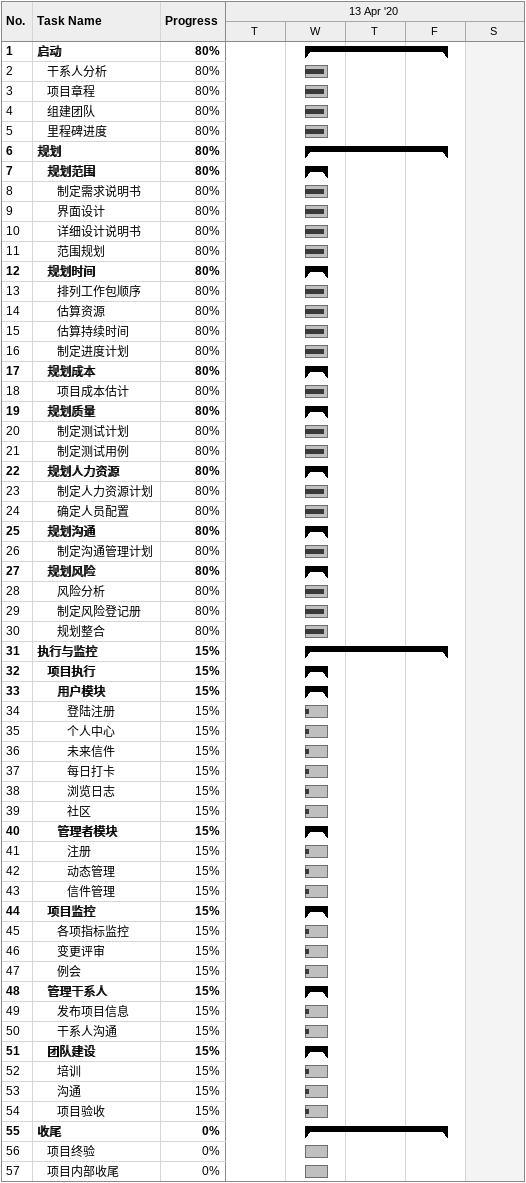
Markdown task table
| ID | Level | Task | Start | Finish | % complete |
|---|---|---|---|---|---|
| 1 | 1 | **启动** | 2020-04-15 | 2020-04-17 | 80 |
| 2 | 2 | 干系人分析 | 2020-04-15 | 2020-04-15 | 80 |
| 3 | 2 | 项目章程 | 2020-04-15 | 2020-04-15 | 80 |
| 4 | 2 | 组建团队 | 2020-04-15 | 2020-04-15 | 80 |
| 5 | 2 | 里程碑进度 | 2020-04-15 | 2020-04-15 | 80 |
| 6 | 1 | **规划** | 2020-04-15 | 2020-04-17 | 80 |
| 7 | 2 | **规划范围** | 2020-04-15 | 2020-04-15 | 80 |
| 8 | 3 | 制定需求说明书 | 2020-04-15 | 2020-04-15 | 80 |
| 9 | 3 | 界面设计 | 2020-04-15 | 2020-04-15 | 80 |
| 10 | 3 | 详细设计说明书 | 2020-04-15 | 2020-04-15 | 80 |
| 11 | 3 | 范围规划 | 2020-04-15 | 2020-04-15 | 80 |
| 12 | 2 | **规划时间** | 2020-04-15 | 2020-04-15 | 80 |
| 13 | 3 | 排列工作包顺序 | 2020-04-15 | 2020-04-15 | 80 |
| 14 | 3 | 估算资源 | 2020-04-15 | 2020-04-15 | 80 |
| 15 | 3 | 估算持续时间 | 2020-04-15 | 2020-04-15 | 80 |
| 16 | 3 | 制定进度计划 | 2020-04-15 | 2020-04-15 | 80 |
| 17 | 2 | **规划成本** | 2020-04-15 | 2020-04-15 | 80 |
| 18 | 3 | 项目成本估计 | 2020-04-15 | 2020-04-15 | 80 |
| 19 | 2 | **规划质量** | 2020-04-15 | 2020-04-15 | 80 |
| 20 | 3 | 制定测试计划 | 2020-04-15 | 2020-04-15 | 80 |
| 21 | 3 | 制定测试用例 | 2020-04-15 | 2020-04-15 | 80 |
| 22 | 2 | **规划人力资源** | 2020-04-15 | 2020-04-15 | 80 |
| 23 | 3 | 制定人力资源计划 | 2020-04-15 | 2020-04-15 | 80 |
| 24 | 3 | 确定人员配置 | 2020-04-15 | 2020-04-15 | 80 |
| 25 | 2 | **规划沟通** | 2020-04-15 | 2020-04-15 | 80 |
| 26 | 3 | 制定沟通管理计划 | 2020-04-15 | 2020-04-15 | 80 |
| 27 | 2 | **规划风险** | 2020-04-15 | 2020-04-15 | 80 |
| 28 | 3 | 风险分析 | 2020-04-15 | 2020-04-15 | 80 |
| 29 | 3 | 制定风险登记册 | 2020-04-15 | 2020-04-15 | 80 |
| 30 | 3 | 规划整合 | 2020-04-15 | 2020-04-15 | 80 |
| 31 | 1 | **执行与监控** | 2020-04-15 | 2020-04-17 | 15 |
| 32 | 2 | **项目执行** | 2020-04-15 | 2020-04-15 | 15 |
| 33 | 3 | **用户模块** | 2020-04-15 | 2020-04-15 | 15 |
| 34 | 4 | 登陆注册 | 2020-04-15 | 2020-04-15 | 15 |
| 35 | 4 | 个人中心 | 2020-04-15 | 2020-04-15 | 15 |
| 36 | 4 | 未来信件 | 2020-04-15 | 2020-04-15 | 15 |
| 37 | 4 | 每日打卡 | 2020-04-15 | 2020-04-15 | 15 |
| 38 | 4 | 浏览日志 | 2020-04-15 | 2020-04-15 | 15 |
| 39 | 4 | 社区 | 2020-04-15 | 2020-04-15 | 15 |
| 40 | 3 | **管理者模块** | 2020-04-15 | 2020-04-15 | 15 |
| 41 | 4 | 注册 | 2020-04-15 | 2020-04-15 | 15 |
| 42 | 4 | 动态管理 | 2020-04-15 | 2020-04-15 | 15 |
| 43 | 4 | 信件管理 | 2020-04-15 | 2020-04-15 | 15 |
| 44 | 2 | **项目监控** | 2020-04-15 | 2020-04-15 | 15 |
| 45 | 3 | 各项指标监控 | 2020-04-15 | 2020-04-15 | 15 |
| 46 | 3 | 变更评审 | 2020-04-15 | 2020-04-15 | 15 |
| 47 | 3 | 例会 | 2020-04-15 | 2020-04-15 | 15 |
| 48 | 2 | **管理干系人** | 2020-04-15 | 2020-04-15 | 15 |
| 49 | 3 | 发布项目信息 | 2020-04-15 | 2020-04-15 | 15 |
| 50 | 3 | 干系人沟通 | 2020-04-15 | 2020-04-15 | 15 |
| 51 | 2 | **团队建设** | 2020-04-15 | 2020-04-15 | 15 |
| 52 | 3 | 培训 | 2020-04-15 | 2020-04-15 | 15 |
| 53 | 3 | 沟通 | 2020-04-15 | 2020-04-15 | 15 |
| 54 | 3 | 项目验收 | 2020-04-15 | 2020-04-15 | 15 |
| 55 | 1 | **收尾** | 2020-04-15 | 2020-04-17 | 0 |
| 56 | 2 | 项目终验 | 2020-04-15 | 2020-04-15 | 0 |
| 57 | 2 | 项目内部收尾 | 2020-04-15 | 2020-04-15 | 0 |
